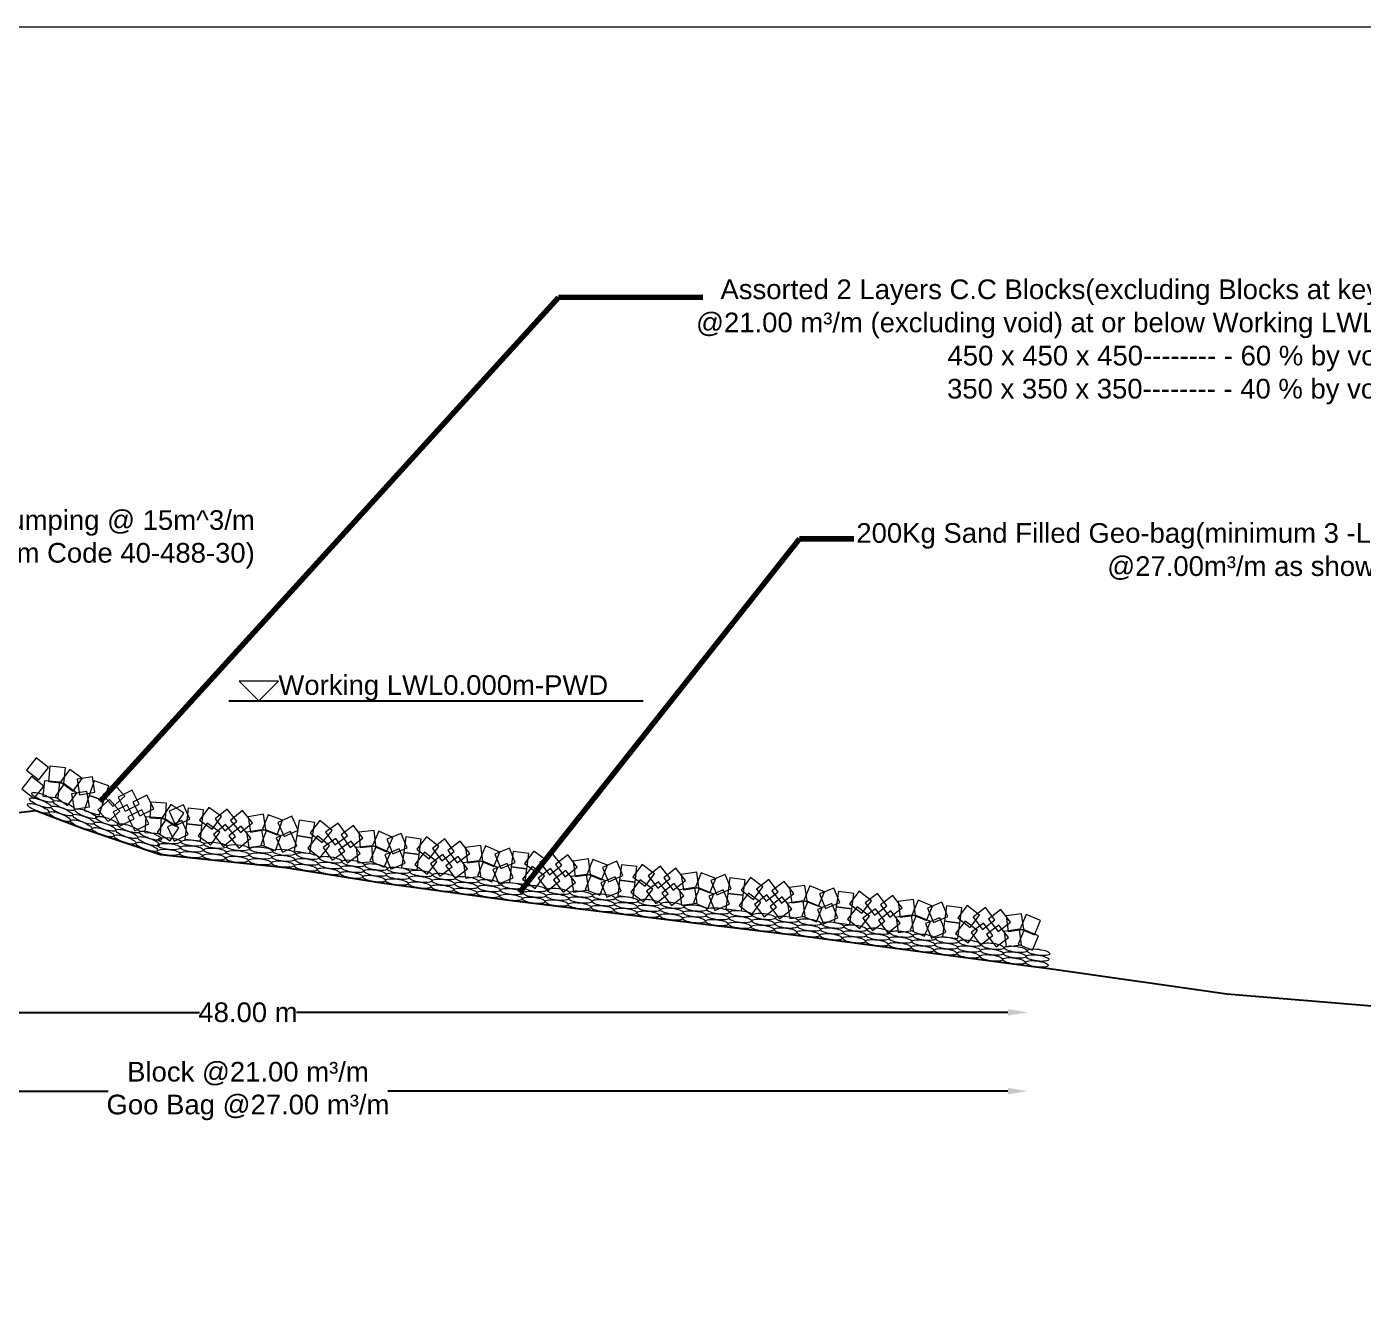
# Model space of a CAD drawing. Header units: inches. Extents: x 91231 to 269365, y -29123 to 27954.
# Drawn here: x 164759 to 168156, y 24725 to 27954 of the extents above; entities that cross this region are included whole.
import ezdxf

# ---------------------------------------------------------------- set-up
doc = ezdxf.new("R2010")
doc.units = ezdxf.units.IN
doc.header["$LTSCALE"] = 7
doc.header["$MEASUREMENT"] = 0
doc.header["$PDMODE"] = 3
for name, color, linetype, lineweight in [('Cross Section Labels', 7, 'Continuous', 9), ('Existing_Bed_Level for Xsection', 7, 'Continuous', 25), ('Long Section Labels', 7, 'Continuous', 9)]:
    doc.layers.add(name, color=color, linetype=linetype, lineweight=lineweight)
doc.styles.get("Standard").update_dxf_attribs({"font": 'arial.ttf'})
doc.dimstyles.new('Appron Lebeling Style', dxfattribs={"dimtxt": 50, "dimasz": 50, "dimexe": 0.18, "dimexo": 0.0625, "dimgap": 0.09, "dimtad": 0, "dimtih": 1, "dimtoh": 1, "dimdec": 4, "dimzin": 0, "dimdsep": 46, "dimtxsty": 'Standard', "dimcen": 0.09, "dimse1": 1, "dimse2": 1, "dimadec": 0, "dimazin": 0, "dimtfac": 1, "dimtdec": 4, "dimtofl": 0, "dimtmove": 0, "dimatfit": 3, "dimfxl": 1, "dimtolj": 1, "dimtzin": 0, "dimarcsym": 0})
doc.dimstyles.get("Standard").update_dxf_attribs({"dimtxt": 0.18, "dimasz": 0.18, "dimexe": 0.18, "dimexo": 0.0625, "dimgap": 0.09, "dimtad": 0, "dimtih": 1, "dimtoh": 1, "dimdec": 4, "dimzin": 0, "dimdsep": 46, "dimtxsty": 'Standard', "dimcen": 0.09, "dimadec": 0, "dimazin": 0, "dimtfac": 1, "dimtdec": 4, "dimtofl": 0, "dimtmove": 0, "dimatfit": 3, "dimfxl": 1, "dimtolj": 1, "dimtzin": 0, "dimarcsym": 0})

# ---------------------------------------------------------------- blocks, each defined once
blk = doc.blocks.new('*D19')
at = {"layer": 'Cross Section Labels', "color": 0, "lineweight": -2}
for p, q in [((163389.4, 25449.1), (165197.6, 25449.1)), ((167253.1, 25449.1), (165444.8, 25449.1))]:
    blk.add_line(p, q, dxfattribs=at)
at = {"layer": 'Cross Section Labels', "color": 0}
for points in [[(163389.4, 25457.4), (163389.4, 25440.7), (163339.4, 25449.1)], [(167253.1, 25457.4), (167253.1, 25440.7), (167303.1, 25449.1)]]:
    blk.add_solid(points, dxfattribs=at)
at = {"layer": 'Defpoints', "color": 0}
for p in [(163339.4, 26241.1), (167303.1, 25567.9), (167303.1, 25449.1)]:
    blk.add_point(p, dxfattribs=at)
at = {"layer": 'Cross Section Labels', "color": 0, "insert": (165321.2, 25449.1), "char_height": 50, "attachment_point": 5}
blk.add_mtext('\\A1;48.00 m', dxfattribs=at)
blk = doc.blocks.new('*D20')
at = {"layer": 'Cross Section Labels', "color": 0, "lineweight": -2}
for p, q in [((163389.4, 25249.1), (164965.6, 25249.1)), ((167253.1, 25249.1), (165676.8, 25249.1))]:
    blk.add_line(p, q, dxfattribs=at)
at = {"layer": 'Cross Section Labels', "color": 0}
for points in [[(163389.4, 25257.4), (163389.4, 25240.7), (163339.4, 25249.1)], [(167253.1, 25257.4), (167253.1, 25240.7), (167303.1, 25249.1)]]:
    blk.add_solid(points, dxfattribs=at)
at = {"layer": 'Defpoints', "color": 0}
for p in [(163339.4, 26241.1), (167303.1, 25567.9), (167303.1, 25249.1)]:
    blk.add_point(p, dxfattribs=at)
at = {"layer": 'Cross Section Labels', "color": 0, "insert": (165321.2, 25249.1), "char_height": 50, "attachment_point": 5}
blk.add_mtext('\\A1;Block @21.00 m³/m ^JGoo Bag @27.00 m³/m ', dxfattribs=at)

msp = doc.modelspace()

# ---------------------------------------------------------------- linework, layer by layer
at = {"layer": 'Cross Section Labels'}
for points in [[(161567.01597, 27954.3435), (171567.01597, 27954.3435), (171567.01597, 20883.3435), (161567.01597, 20883.3435)], [(165348.55642, 26241.0635), (165398.55642, 26291.0635), (165298.55642, 26291.0635)]]:
    msp.add_lwpolyline(points, close=True, dxfattribs=at)
at = {"layer": 'Existing_Bed_Level for Xsection'}
for points in [[(162567.01597, 26560.7675), (162757.13852, 26538.1515), (162950.66821, 26424.8075), (163073.66359, 26426.3035), (163320.61345, 26329.9435), (163390.59299, 25998.0075), (163513.66359, 25987.4475), (163636.9709, 25925.6715), (163830.55821, 25952.5115), (163953.66359, 25926.6395), (164200.37234, 25894.3435), (164781.82123, 25962.1035), (164904.57783, 25915.4635), (165098.99662, 25850.3435), (165416.19427, 25817.7835), (165661.57824, 25778.1835), (165978.68671, 25735.0635), (166490.37117, 25672.5835), (166735.69133, 25642.6635), (167369.97888, 25559.0635), (167809.82883, 25496.5835), (168321.52259, 25454.3435)], [(165272.41909, 26241.0635), (166325.97929, 26241.0635)]]:
    msp.add_lwpolyline(points, dxfattribs=at)
at = {"layer": 'Long Section Labels'}
for points in [[(164813.74173, 26071.21047), (164782.6775, 26095.77005), (164758.11791, 26064.70581), (164789.18215, 26040.14623)], [(164857.13001, 26070.98799), (164817.73219, 26074.98448), (164813.7357, 26035.58667), (164853.13352, 26031.59018)], [(164900.09345, 26043.69224), (164867.98148, 26066.8651), (164844.80862, 26034.75313), (164876.92059, 26011.58027)], [(164802.38296, 26024.06473), (164771.31873, 26048.62431), (164746.75914, 26017.56008), (164777.82338, 25993.00049)], [(164843.06536, 26033.96981), (164803.66754, 26037.9663), (164799.67105, 25998.56848), (164839.06887, 25994.57199)], [(164886.0288, 26006.67406), (164853.91683, 26029.84692), (164830.74397, 25997.73495), (164862.85595, 25974.56209)], [(164925.86394, 26047.8581), (164886.76915, 26041.55276), (164893.07449, 26002.45797), (164932.16928, 26008.76331)], [(164967.70365, 26025.17495), (164930.15401, 26037.75209), (164917.57687, 26000.20245), (164955.12651, 25987.62531)], [(165008.13958, 25998.41001), (164981.89145, 26028.06124), (164952.24022, 26001.81311), (164978.48835, 25972.16188)], [(164911.79929, 26010.83992), (164872.7045, 26004.53458), (164879.00985, 25965.43979), (164918.10464, 25971.74513)], [(164955.12651, 25987.62531), (164917.57687, 26000.20245), (164904.99973, 25962.65281), (164942.54937, 25950.07567)], [(165026.64349, 26014.08248), (164991.19148, 25996.43837), (165008.83559, 25960.98636), (165044.2876, 25978.63047)], [(165081.84432, 25966.07447), (165064.17199, 26001.51242), (165028.73403, 25983.84009), (165046.40637, 25948.40213)], [(164995.56244, 25960.86037), (164969.31431, 25990.5116), (164939.66307, 25964.26347), (164965.91121, 25934.61224)], [(165014.06635, 25976.53284), (164978.61433, 25958.88873), (164996.25844, 25923.43672), (165031.71046, 25941.08082)], [(165069.26718, 25928.52483), (165051.59485, 25963.96278), (165016.15689, 25946.29045), (165033.82923, 25910.85249)], [(165113.8128, 25980.93202), (165074.28694, 25983.35411), (165071.86484, 25943.82825), (165111.3907, 25941.40616)], [(165157.83063, 25955.3714), (165124.82006, 25977.24517), (165102.94629, 25944.23459), (165135.95686, 25922.36082)], [(165157.21206, 25976.38075), (165121.0652, 25960.20779), (165137.23816, 25924.06094), (165173.38502, 25940.23389)], [(165208.33644, 25963.85187), (165168.94344, 25967.89552), (165164.89979, 25928.50252), (165204.29279, 25924.45887)], [(165253.65442, 25946.59765), (165221.54701, 25969.77684), (165198.36783, 25937.66944), (165230.47523, 25914.49025)], [(165268.27451, 25965.94382), (165237.55021, 25940.96028), (165262.53375, 25910.23597), (165293.25805, 25935.21951)], [(165332.65333, 25931.19804), (165307.64533, 25961.90244), (165276.94094, 25936.89445), (165301.94893, 25906.19005)], [(165101.23565, 25943.38238), (165061.7098, 25945.80447), (165059.2877, 25906.27861), (165098.81356, 25903.85652)], [(165145.25349, 25917.82176), (165112.24292, 25939.69553), (165090.36915, 25906.68495), (165123.37972, 25884.81118)], [(165153.16841, 25936.98775), (165117.02155, 25920.81479), (165133.19451, 25884.66793), (165169.34137, 25900.84089)], [(165204.29279, 25924.45887), (165164.89979, 25928.50252), (165160.85614, 25889.10951), (165200.24914, 25885.06586)], [(165249.61077, 25907.20465), (165217.50336, 25930.38383), (165194.32418, 25898.27643), (165226.43158, 25875.09724)], [(165264.23086, 25926.55081), (165233.50656, 25901.56727), (165258.4901, 25870.84297), (165289.2144, 25895.82651)], [(165360.58934, 25952.69943), (165321.4933, 25946.40179), (165327.79094, 25907.30576), (165366.88697, 25913.6034)], [(165409.13828, 25937.40513), (165372.13696, 25951.51408), (165358.02801, 25914.51276), (165395.02933, 25900.40381)], [(165432.9631, 25948.0752), (165396.81624, 25931.90225), (165412.9892, 25895.75539), (165449.13606, 25911.92834)], [(165490.76673, 25931.43436), (165451.67254, 25937.74337), (165445.36352, 25898.64918), (165484.45772, 25892.34016)], [(165535.01408, 25911.59504), (165504.29705, 25936.58751), (165479.30457, 25905.87048), (165510.02161, 25880.878)], [(165550.72568, 25930.06574), (165518.61153, 25906.8959), (165541.78138, 25874.78175), (165573.89552, 25897.95159)], [(165612.99327, 25891.6646), (165589.79786, 25923.76028), (165557.70218, 25900.56487), (165580.89759, 25868.46919)], [(165328.60968, 25891.80504), (165303.60168, 25922.50944), (165272.89729, 25897.50144), (165297.90528, 25866.79704)], [(165356.54569, 25913.30642), (165317.44965, 25907.00879), (165323.74729, 25867.91275), (165362.84332, 25874.21039)], [(165405.09463, 25898.01212), (165368.09331, 25912.12107), (165353.98436, 25875.11975), (165390.98568, 25861.01081)], [(165428.91945, 25908.6822), (165392.77259, 25892.50924), (165408.94555, 25856.36238), (165445.09241, 25872.53534)], [(165484.45772, 25892.34016), (165445.36352, 25898.64918), (165439.05451, 25859.55498), (165478.14871, 25853.24597)], [(165528.70507, 25872.50084), (165497.98804, 25897.49331), (165472.99556, 25866.77628), (165503.7126, 25841.7838)], [(165544.41667, 25890.97154), (165512.30252, 25867.8017), (165535.47236, 25835.68755), (165567.58651, 25858.8574)], [(165642.12292, 25911.51891), (165602.72874, 25907.48672), (165606.76093, 25868.09254), (165646.15511, 25872.12473)], [(165689.7089, 25893.44988), (165653.58295, 25909.66949), (165637.36334, 25873.54354), (165673.48929, 25857.32393)], [(165710.99859, 25903.99487), (165674.33991, 25889.01819), (165689.3166, 25852.35951), (165725.97528, 25867.33619)], [(165761.68377, 25889.79316), (165722.44487, 25895.12881), (165717.10922, 25855.88992), (165756.34811, 25850.55426)], [(165806.41042, 25871.05941), (165775.08186, 25895.28091), (165750.86035, 25863.95235), (165782.18891, 25839.73085)], [(165821.6582, 25889.91481), (165790.1297, 25865.95415), (165814.09036, 25834.42564), (165845.61886, 25858.3863)], [(165606.68426, 25852.5704), (165583.48885, 25884.66608), (165551.39317, 25861.47067), (165574.58858, 25829.37499)], [(165635.81391, 25872.42471), (165596.41973, 25868.39252), (165600.45192, 25828.99834), (165639.8461, 25833.03053)], [(165683.39989, 25854.35568), (165647.27394, 25870.57529), (165631.05433, 25834.44934), (165667.18028, 25818.22973)], [(165705.66294, 25864.75598), (165669.00426, 25849.77929), (165683.98095, 25813.12061), (165720.63963, 25828.0973)], [(165756.34811, 25850.55426), (165717.10922, 25855.88992), (165711.77356, 25816.65102), (165751.01246, 25811.31537)], [(165801.07476, 25831.82052), (165769.7462, 25856.04202), (165745.5247, 25824.71346), (165776.85326, 25800.49196)], [(165884.86076, 25853.07274), (165860.875, 25884.58216), (165829.36559, 25860.5964), (165853.35134, 25829.08699)], [(165913.48808, 25873.64474), (165874.20625, 25868.63493), (165879.21606, 25829.3531), (165918.49788, 25834.36291)], [(165961.50834, 25856.7637), (165924.99052, 25872.08065), (165909.67358, 25835.56283), (165946.1914, 25820.24588)], [(165985.67085, 25866.6453), (165949.01217, 25851.66861), (165963.98886, 25815.00993), (166000.64754, 25829.98662)], [(166034.74908, 25853.21951), (165995.44104, 25858.01928), (165990.64127, 25818.71124), (166029.94931, 25813.91147)], [(166079.72718, 25835.09778), (166048.07105, 25858.88957), (166024.27925, 25827.23344), (166055.93539, 25803.44165)], [(165816.32255, 25850.67592), (165784.79404, 25826.71526), (165808.7547, 25795.18675), (165840.28321, 25819.14741)], [(165879.52511, 25813.83385), (165855.53935, 25845.34327), (165824.02993, 25821.35751), (165848.01569, 25789.84809)], [(165908.15242, 25834.40584), (165868.8706, 25829.39604), (165873.8804, 25790.11421), (165913.16223, 25795.12402)], [(165956.17269, 25817.52481), (165919.65487, 25832.84175), (165904.33792, 25796.32393), (165940.85574, 25781.00699)], [(165980.3352, 25827.4064), (165943.67652, 25812.42971), (165958.65321, 25775.77103), (165995.31189, 25790.74772)], [(166094.71627, 25854.15947), (166063.51763, 25829.77085), (166087.90624, 25798.57221), (166119.10489, 25822.96082)], [(166158.41563, 25818.18319), (166134.00218, 25849.3624), (166102.82297, 25824.94895), (166127.23642, 25793.76974)], [(166186.75959, 25839.14387), (166147.54978, 25833.59855), (166153.0951, 25794.38874), (166192.30491, 25799.93406)], [(166235.00572, 25822.91961), (166198.28231, 25837.73687), (166183.46505, 25801.01346), (166220.18846, 25786.1962)], [(166259.03115, 25833.12997), (166222.58023, 25817.65449), (166238.05571, 25781.20357), (166274.50663, 25796.67905)], [(166309.90538, 25819.62114), (166270.59734, 25824.42091), (166265.79757, 25785.11286), (166305.10561, 25780.3131)], [(166354.88348, 25801.4994), (166323.22735, 25825.29119), (166299.43555, 25793.63506), (166331.09169, 25769.84327)], [(166029.94931, 25813.91147), (165990.64127, 25818.71124), (165985.8415, 25779.40319), (166025.14954, 25774.60343)], [(166074.92741, 25795.78973), (166043.27128, 25819.58153), (166019.47949, 25787.92539), (166051.13562, 25764.1336)], [(166089.91651, 25814.85143), (166058.71786, 25790.46281), (166083.10648, 25759.26417), (166114.30512, 25783.65278)], [(166153.61587, 25778.87515), (166129.20242, 25810.05436), (166098.0232, 25785.64091), (166122.43665, 25754.4617)], [(166181.95983, 25799.83583), (166142.75001, 25794.29051), (166148.29533, 25755.0807), (166187.50514, 25760.62601)], [(166230.20595, 25783.61157), (166193.48254, 25798.42883), (166178.66529, 25761.70542), (166215.3887, 25746.88816)], [(166254.23138, 25793.82192), (166217.78046, 25778.34645), (166233.25594, 25741.89553), (166269.70686, 25757.371)], [(166369.87257, 25820.5611), (166338.67393, 25796.17248), (166363.06254, 25764.97384), (166394.26119, 25789.36245)], [(166433.57193, 25784.58482), (166409.15848, 25815.76403), (166377.97927, 25791.35058), (166402.39272, 25760.17137)], [(166461.91589, 25805.5455), (166422.70608, 25800.00018), (166428.2514, 25760.79037), (166467.46121, 25766.33568)], [(166510.16202, 25789.32124), (166473.43861, 25804.1385), (166458.62135, 25767.41509), (166495.34476, 25752.59783)], [(166534.16951, 25799.53779), (166497.72078, 25784.05716), (166513.20141, 25747.60842), (166549.65014, 25763.08905)], [(166585.04564, 25786.03615), (166545.73692, 25790.83036), (166540.94271, 25751.52164), (166580.25143, 25746.72743)], [(166630.0263, 25767.92077), (166598.36681, 25791.70809), (166574.57949, 25760.04859), (166606.23899, 25736.26127)], [(166305.10561, 25780.3131), (166265.79757, 25785.11286), (166260.9978, 25745.80482), (166300.30584, 25741.00505)], [(166350.08371, 25762.19136), (166318.42758, 25785.98315), (166294.63579, 25754.32702), (166326.29192, 25730.53523)], [(166365.07281, 25781.25305), (166333.87416, 25756.86444), (166358.26278, 25725.66579), (166389.46142, 25750.05441)], [(166428.77217, 25745.27677), (166404.35872, 25776.45599), (166373.1795, 25752.04254), (166397.59295, 25720.86332)], [(166457.11613, 25766.23745), (166417.90631, 25760.69214), (166423.45163, 25721.48232), (166462.66144, 25727.02764)], [(166505.36225, 25750.0132), (166468.63884, 25764.83045), (166453.82159, 25728.10704), (166490.545, 25713.28979)], [(166529.3753, 25760.22906), (166492.92656, 25744.74844), (166508.40719, 25708.2997), (166544.85593, 25723.78033)], [(166645.01271, 25786.98458), (166613.81751, 25762.59155), (166638.21053, 25731.39636), (166669.40573, 25755.78938)], [(166708.71715, 25751.0173), (166684.29929, 25782.19307), (166653.12353, 25757.77521), (166677.54139, 25726.59944)], [(166737.05815, 25771.98199), (166697.84912, 25766.43113), (166703.39998, 25727.2221), (166742.60901, 25732.77296)], [(166786.39931, 25755.27886), (166749.81895, 25770.44582), (166734.65199, 25733.86545), (166771.23236, 25718.69849)], [(166810.52107, 25765.25953), (166773.92416, 25750.13253), (166789.05115, 25713.53562), (166825.64807, 25728.66261)], [(166861.26409, 25751.26592), (166822.00363, 25756.44051), (166816.82905, 25717.18005), (166856.08951, 25712.00547)], [(166906.06725, 25732.71588), (166874.63955, 25756.80862), (166850.54681, 25725.38092), (166881.97451, 25701.28819)], [(166580.25143, 25746.72743), (166540.94271, 25751.52164), (166536.1485, 25712.21292), (166575.45722, 25707.4187)], [(166625.23209, 25728.61205), (166593.5726, 25752.39936), (166569.78528, 25720.73987), (166601.44478, 25696.95255)], [(166640.21849, 25747.67586), (166609.0233, 25723.28283), (166633.41632, 25692.08764), (166664.61152, 25716.48066)], [(166703.92294, 25711.70858), (166679.50508, 25742.88435), (166648.32932, 25718.46649), (166672.74718, 25687.29072)], [(166732.26393, 25732.67327), (166693.05491, 25727.12241), (166698.60576, 25687.91338), (166737.81479, 25693.46424)], [(166781.22473, 25716.0184), (166744.64436, 25731.18536), (166729.4774, 25694.60499), (166766.05777, 25679.43803)], [(166805.34648, 25725.99907), (166768.74957, 25710.87207), (166783.87657, 25674.27516), (166820.47348, 25689.40216)], [(166921.23753, 25751.6337), (166889.80761, 25727.54386), (166913.89745, 25696.11394), (166945.32737, 25720.20378)], [(166984.59074, 25715.0513), (166960.47588, 25746.46203), (166929.06516, 25722.34716), (166953.18002, 25690.93644)], [(167013.13339, 25735.7406), (166973.87246, 25730.56963), (166979.04342, 25691.3087), (167018.30436, 25696.47967)], [(167061.22253, 25719.05677), (167024.64216, 25734.22373), (167009.4752, 25697.64336), (167046.05557, 25682.4764)], [(167085.34428, 25729.03744), (167048.74737, 25713.91044), (167063.87437, 25677.31353), (167100.47128, 25692.44052)], [(167136.08731, 25715.04383), (167096.82685, 25720.21842), (167091.65226, 25680.95796), (167130.91272, 25675.78338)], [(167180.89046, 25696.49379), (167149.46277, 25720.58653), (167125.37003, 25689.15883), (167156.79772, 25665.0661)], [(166856.08951, 25712.00547), (166816.82905, 25717.18005), (166811.65446, 25677.91959), (166850.91492, 25672.74501)], [(166900.89266, 25693.45542), (166869.46497, 25717.54816), (166845.37223, 25686.12046), (166876.79992, 25662.02773)], [(166916.06294, 25712.37324), (166884.63303, 25688.2834), (166908.72287, 25656.85348), (166940.15278, 25680.94332)], [(166979.41616, 25675.79084), (166955.30129, 25707.20157), (166923.89057, 25683.0867), (166948.00543, 25651.67598)], [(167007.95881, 25696.48014), (166968.69787, 25691.30918), (166973.86884, 25652.04824), (167013.12978, 25657.21921)], [(167056.04795, 25679.79631), (167019.46758, 25694.96327), (167004.30062, 25658.3829), (167040.88099, 25643.21594)], [(167080.1697, 25689.77698), (167043.57279, 25674.64998), (167058.69979, 25638.05307), (167095.2967, 25653.18006)], [(167196.06074, 25715.41161), (167164.63083, 25691.32177), (167188.72067, 25659.89185), (167220.15058, 25683.98169)], [(167259.41396, 25678.82921), (167235.29909, 25710.23994), (167203.88837, 25686.12507), (167228.00324, 25654.71435)], [(167287.95661, 25699.51851), (167248.69567, 25694.34754), (167253.86664, 25655.08661), (167293.12758, 25660.25757)], [(167336.04575, 25682.83468), (167299.46538, 25698.00164), (167284.29842, 25661.42127), (167320.87879, 25646.25431)], [(167130.91272, 25675.78338), (167091.65226, 25680.95796), (167086.47768, 25641.6975), (167125.73814, 25636.52292)], [(167175.71588, 25657.23333), (167144.28818, 25681.32607), (167120.19545, 25649.89837), (167151.62314, 25625.80564)], [(167190.88616, 25676.15115), (167159.45624, 25652.06131), (167183.54608, 25620.63139), (167214.976, 25644.72123)], [(167254.23937, 25639.56875), (167230.12451, 25670.97948), (167198.71379, 25646.86461), (167222.82865, 25615.45389)], [(167282.78202, 25660.25805), (167243.52109, 25655.08709), (167248.69206, 25615.82615), (167287.95299, 25620.99712)], [(167330.87116, 25643.57422), (167294.29079, 25658.74118), (167279.12384, 25622.16081), (167315.7042, 25606.99385)]]:
    msp.add_lwpolyline(points, close=True, dxfattribs=at)
for centre, major_axis in [((164793.58231, 25981.64008), (27.377, -10.40159)), ((164798.89562, 25995.62473), (27.377, -10.40159)), ((164788.269, 25967.65543), (27.377, -10.40159)), ((164843.023, 25946.85226), (27.377, -10.40159)), ((164848.33631, 25960.83691), (27.377, -10.40159)), ((164853.64962, 25974.82155), (27.377, -10.40159)), ((164908.40362, 25954.01838), (27.377, -10.40159)), ((164897.777, 25926.04909), (27.377, -10.40159)), ((164903.09031, 25940.03373), (27.377, -10.40159)), ((164957.65171, 25921.35187), (27.77005, -9.30149)), ((164962.40307, 25935.53729), (27.77005, -9.30149)), ((165017.94316, 25916.9343), (27.77005, -9.30149)), ((164952.90034, 25907.16645), (27.77005, -9.30149)), ((165008.44043, 25888.56346), (27.77005, -9.30149)), ((165013.1918, 25902.74888), (27.77005, -9.30149)), ((165068.73189, 25884.14589), (27.77005, -9.30149)), ((165073.48325, 25898.33131), (27.77005, -9.30149)), ((165121.85486, 25885.59365), (29.13332, -2.9905)), ((165063.98052, 25869.96047), (27.77005, -9.30149)), ((165118.79966, 25855.83004), (29.13332, -2.9905)), ((165120.32726, 25870.71184), (29.13332, -2.9905)), ((165177.06629, 25849.84903), (29.13332, -2.9905)), ((165178.59389, 25864.73084), (29.13332, -2.9905)), ((165180.12149, 25879.61264), (29.13332, -2.9905)), ((165236.86052, 25858.74983), (29.13332, -2.9905)), ((165238.38813, 25873.63163), (29.13332, -2.9905)), ((165295.12716, 25852.76882), (29.13332, -2.9905)), ((165296.65476, 25867.65062), (29.13332, -2.9905)), ((165353.39379, 25846.78781), (29.13332, -2.9905)), ((165354.92139, 25861.66962), (29.13332, -2.9905)), ((165413.18802, 25855.68861), (29.13332, -2.9905)), ((165473.20397, 25846.46717), (28.91233, -4.66586)), ((165235.33292, 25843.86803), (29.13332, -2.9905)), ((165293.59956, 25837.88702), (29.13332, -2.9905)), ((165351.86619, 25831.90601), (29.13332, -2.9905)), ((165410.13282, 25825.925), (29.13332, -2.9905)), ((165411.66042, 25840.80681), (29.13332, -2.9905)), ((165468.43716, 25816.92933), (28.91233, -4.66586)), ((165470.82056, 25831.69825), (28.91233, -4.66586)), ((165528.64523, 25822.36652), (28.91233, -4.66586)), ((165531.02863, 25837.13544), (28.91233, -4.66586)), ((165586.46989, 25813.03479), (28.91233, -4.66586)), ((165588.85329, 25827.80371), (28.91233, -4.66586)), ((165646.67796, 25818.47198), (28.91233, -4.66586)), ((165526.26182, 25807.5976), (28.91233, -4.66586)), ((165584.08648, 25798.26587), (28.91233, -4.66586)), ((165641.91115, 25788.93414), (28.91233, -4.66586)), ((165644.29455, 25803.70306), (28.91233, -4.66586)), ((165699.68877, 25780.55011), (29.01934, -3.94601)), ((165701.70447, 25795.3737), (29.01934, -3.94601)), ((165703.72016, 25810.19728), (29.01934, -3.94601)), ((165759.74315, 25787.48167), (29.01934, -3.94601)), ((165761.75884, 25802.30525), (29.01934, -3.94601)), ((165817.78183, 25779.58965), (29.01934, -3.94601)), ((165819.79752, 25794.41323), (29.01934, -3.94601)), ((165877.83621, 25786.5212), (29.01934, -3.94601)), ((165935.87489, 25778.62918), (29.01934, -3.94601)), ((165757.72746, 25772.65809), (29.01934, -3.94601)), ((165815.76614, 25764.76606), (29.01934, -3.94601)), ((165873.80483, 25756.87404), (29.01934, -3.94601)), ((165875.82052, 25771.69762), (29.01934, -3.94601)), ((165931.84351, 25748.98201), (29.01934, -3.94601)), ((165933.8592, 25763.80559), (29.01934, -3.94601)), ((165991.61217, 25756.09189), (29.07048, -3.54969)), ((165993.42541, 25770.94159), (29.07048, -3.54969)), ((166049.75313, 25748.9925), (29.07048, -3.54969)), ((166051.56638, 25763.8422), (29.07048, -3.54969)), ((166109.70734, 25756.74281), (29.07048, -3.54969)), ((166167.8483, 25749.64342), (29.07048, -3.54969)), ((165989.79892, 25741.24218), (29.07048, -3.54969)), ((166047.93989, 25734.14279), (29.07048, -3.54969)), ((166106.08085, 25727.0434), (29.07048, -3.54969)), ((166107.8941, 25741.89311), (29.07048, -3.54969)), ((166164.22181, 25719.94401), (29.07048, -3.54969)), ((166166.03506, 25734.79372), (29.07048, -3.54969)), ((166222.36278, 25712.84462), (29.07048, -3.54969)), ((166224.17602, 25727.69433), (29.07048, -3.54969)), ((166225.98927, 25742.54403), (29.07048, -3.54969)), ((166282.31698, 25720.59494), (29.07048, -3.54969)), ((166284.13023, 25735.44464), (29.07048, -3.54969)), ((166340.45795, 25713.49555), (29.07048, -3.54969)), ((166342.27119, 25728.34525), (29.07048, -3.54969)), ((166400.41216, 25721.24586), (29.07048, -3.54969)), ((166458.55312, 25714.14647), (29.07048, -3.54969)), ((166280.50374, 25705.74523), (29.07048, -3.54969)), ((166338.6447, 25698.64584), (29.07048, -3.54969)), ((166396.78566, 25691.54645), (29.07048, -3.54969)), ((166398.59891, 25706.39616), (29.07048, -3.54969)), ((166454.92663, 25684.44706), (29.07048, -3.54969)), ((166456.73987, 25699.29677), (29.07048, -3.54969)), ((166513.06692, 25677.35088), (29.07098, -3.54559)), ((166514.87806, 25692.20084), (29.07098, -3.54559)), ((166516.68921, 25707.0508), (29.07098, -3.54559)), ((166573.02003, 25685.10967), (29.07098, -3.54559)), ((166574.83118, 25699.95963), (29.07098, -3.54559)), ((166631.16199, 25678.0185), (29.07098, -3.54559)), ((166632.97314, 25692.86846), (29.07098, -3.54559)), ((166691.11511, 25685.77729), (29.07098, -3.54559)), ((166749.60522, 25678.55308), (29.03529, -3.82689)), ((166571.20888, 25670.25971), (29.07098, -3.54559)), ((166629.35085, 25663.16854), (29.07098, -3.54559)), ((166687.49281, 25656.07736), (29.07098, -3.54559)), ((166689.30396, 25670.92733), (29.07098, -3.54559)), ((166745.69553, 25648.88962), (29.03529, -3.82689)), ((166747.65037, 25663.72135), (29.03529, -3.82689)), ((166805.72096, 25656.06756), (29.03529, -3.82689)), ((166807.6758, 25670.89929), (29.03529, -3.82689)), ((166863.79154, 25648.41378), (29.03529, -3.82689)), ((166865.74638, 25663.24551), (29.03529, -3.82689)), ((166923.81696, 25655.59172), (29.03529, -3.82689)), ((166981.88754, 25647.93794), (29.03529, -3.82689)), ((166803.76611, 25641.23584), (29.03529, -3.82689)), ((166861.83669, 25633.58205), (29.03529, -3.82689)), ((166919.90728, 25625.92827), (29.03529, -3.82689)), ((166921.86212, 25640.75999), (29.03529, -3.82689)), ((166977.97786, 25618.27448), (29.03529, -3.82689)), ((166979.9327, 25633.10621), (29.03529, -3.82689)), ((167036.04844, 25610.62069), (29.03529, -3.82689)), ((167038.00328, 25625.45242), (29.03529, -3.82689)), ((167039.95813, 25640.28415), (29.03529, -3.82689)), ((167096.07386, 25617.79864), (29.03529, -3.82689)), ((167098.02871, 25632.63037), (29.03529, -3.82689)), ((167154.14445, 25610.14485), (29.03529, -3.82689)), ((167156.09929, 25624.97658), (29.03529, -3.82689)), ((167214.16987, 25617.3228), (29.03529, -3.82689)), ((167272.24045, 25609.66901), (29.03529, -3.82689)), ((167094.11902, 25602.96691), (29.03529, -3.82689)), ((167152.1896, 25595.31312), (29.03529, -3.82689)), ((167210.26019, 25587.65934), (29.03529, -3.82689)), ((167212.21503, 25602.49107), (29.03529, -3.82689)), ((167268.33077, 25580.00555), (29.03529, -3.82689)), ((167270.28561, 25594.83728), (29.03529, -3.82689)), ((167328.35619, 25587.1835), (29.03529, -3.82689)), ((167330.31103, 25602.01523), (29.03529, -3.82689)), ((167326.40135, 25572.35177), (29.03529, -3.82689))]:
    msp.add_ellipse(centre, major_axis=major_axis, ratio=0.255, dxfattribs=at)

# ---------------------------------------------------------------- texts
at = {"layer": 'Cross Section Labels'}
for s, p in [(' Assorted 2 Layers C.C Blocks(excluding Blocks at key) to be Placed / dumped', (166502.87821, 27262.01615)), ('@21.00 m³/m (excluding void) at or below Working LWL as shown in the drawing.', (166460.29635, 27177.76194)), ('450 x 450 x 450-------- - 60 %%% by volume', (167099.36525, 27093.57595)), ('350 x 350 x 350-------- - 40 %%% by volume', (167098.34205, 27009.38995)), ('200Kg Sand Filled Geo-bag(minimum 3 -Layers)to be dumped on River Bed', (166867.72489, 26642.65963)), ('@27.00m³/m as shown in drawing.', (167505.56595, 26558.40542))]:
    msp.add_text(s, height=50, dxfattribs=at).set_placement(p)
at = {"layer": 'Cross Section Labels', "char_height": 50}
for s, insert, attachment_point in [('Geotube Dumping @ 15m^ 3/m\\P(Item Code 40-488-30)', (165338.52066, 26577.18741), 9), ('Working LWL0.000m-PWD', (165398.55642, 26241.0635), 7)]:
    msp.add_mtext(s, dxfattribs=dict(at, insert=insert, attachment_point=attachment_point))

# ---------------------------------------------------------------- dimensions: what is measured, and where the dimension line sits
at = {"layer": 'Cross Section Labels'}
for base, text, picture, middle in [((167303.08909, 25449.0635), '48.00 m', '*D19', (165321.22022, 25449.0635)), ((167303.08909, 25249.0635), 'Block @21.00 m³/m ^JGoo Bag @27.00 m³/m ', '*D20', (165321.22022, 25249.0635))]:
    dim = msp.add_linear_dim(base=base, p1=(163339.35135, 26241.0635), p2=(167303.08909, 25567.87967), text=text, dimstyle='Appron Lebeling Style', dxfattribs=at)
    dim.commit()
    dim.dimension.update_dxf_attribs({"geometry": picture, "text_midpoint": middle})

# ---------------------------------------------------------------- leaders
at = {"color": 0, "linetype": 'Continuous', "lineweight": -3, "ltscale": 0.5}
for points in [[(164945.064, 25984.79642), (166110.51176, 27266.50581), (166477.47512, 27266.99647)], [(166011.48504, 25754.22384), (166722.93304, 26652.73609), (166861.44843, 26652.73609)]]:
    msp.add_leader(points, dimstyle='Standard', override={"dimtxt": 0.9, "dimasz": 0.7, "dimclrd": 7, "dimclre": 7, "dimclrt": 7, "dimlwd": 65535, "dimlwe": 65535}, dxfattribs=at)

doc.saveas('drawing.dxf')
